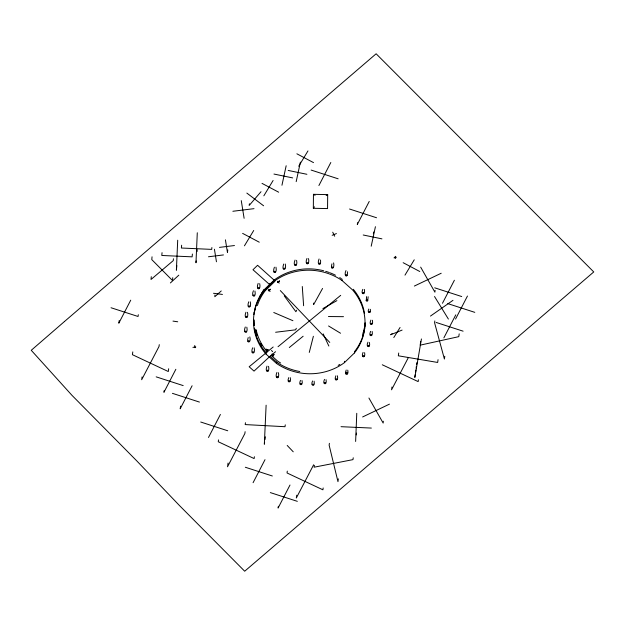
<?xml version="1.0" encoding="UTF-8"?>
<svg xmlns="http://www.w3.org/2000/svg" width="625" height="625" viewBox="0 0 625 625"><rect width="100%" height="100%" fill="white"/><g stroke="black" fill="none" stroke-linecap="round" stroke-linejoin="round"><path stroke-width="0.94" d="M313.336 208.281L313.453 194.32L327.688 194.609L327.562 208.578L313.336 208.281L314.477 206.82M363.078 352.406C360.391 357.734 365.945 358.781 364.617 352.664M364.203 356.367L363.562 355.516L362.664 356.102M368.789 309.047C366.5 313.25 371.5 314.195 370.328 309.312M370.008 312.125L369.367 311.281L368.469 311.859M345.992 270.547C343.281 276.156 348.102 279.031 347.43 271.766M347.039 275.555L346.398 274.711L345.5 275.289M355.633 441.453L356.766 413.305M295.055 260.078C292.141 266.727 298.109 267.961 296.594 260.344M296.164 265.102L295.531 264.258L294.633 264.836M253.414 290.734C250.578 297.328 256.539 298.586 254.945 291M254.578 295.727L253.945 294.883L253.047 295.461M258.164 283.375C255.336 289.961 261.289 291.219 259.703 283.633M259.336 288.359L258.703 287.516L257.797 288.094M248.211 337.547C245.859 343.891 251.688 343.305 249.812 336.883M249.461 341.539L248.828 340.695L247.922 341.273M276.93 372.438C274.086 378.867 279.992 380.156 278.461 372.719M278.07 377.32L277.445 376.469L276.539 377.039M324.508 379.367C321.891 384.602 327.398 385.789 326.039 379.656M325.672 383.328L325.055 382.469L324.141 383.039M247.5 312.312C249.234 319.453 243.18 319.211 245.938 312.234M246.828 327.172C248.5 334.492 242.492 333.734 245.281 327M250.273 301.828C252.055 308.773 245.977 309.055 248.711 301.844M254.148 347.812C255.914 354.688 249.867 354.945 252.586 347.828M214.953 295.016L214.82 296.734L221.242 290.945M268.562 366.32C270.188 373.57 264.203 372.789 267.016 366.133M285.281 264.023C287.008 271.016 280.914 271.32 283.727 264.039M290.25 377.641C291.852 383.258 286.219 383.438 288.695 377.641M275.953 267.172C277.656 274.172 271.562 274.492 274.398 267.195M308.531 258.602C310.102 266.008 304.062 265.297 306.984 258.43M302.008 380.484C303.539 386.281 297.922 386 300.453 380.391M269.547 284.516L269.625 283.719M361.492 339.82A55.812 51.75 5.4 0 1 354.555 351.617L354.43 352.953L344.422 362.641A55.812 51.75 5.4 0 1 276.539 363.477L265.961 354.047L266.086 352.711A55.812 51.75 5.4 0 1 254.312 328.086M276.539 363.477L276.664 362.125L270.078 356.25L254.031 371.109L249.156 366.758L273.188 346.984M354.43 352.953A55.812 51.75 5.4 0 0 352.562 289.914L341.992 280.477L342.117 279.141M344.422 362.641L344.547 361.289M152.047 256.812L151.781 259.609L172.484 280.492L172.758 277.695M151.281 276.688L151.008 279.484L173.258 260.617L173.438 258.75M162.055 252.672L161.789 255.469L192.125 256.844L192.391 254.047M177.703 240.219L176.391 270.227L176.836 265.57M181.648 245.219L181.375 248.016L211.711 249.391L211.891 247.531M197.289 232.766L195.977 262.773L196.156 260.914M197.047 251.586L197.227 249.719M314.094 381.164C315.539 387.133 309.969 386.398 312.547 380.977M356.258 434.93L356.438 433.063M383.344 421.227L383.172 423.086L368.914 398.023M435.094 290.32L434.914 292.188L420.656 267.117M320.539 260C321.414 266.961 316.422 265.039 319.078 258.977M333.602 262.898C335.148 268.789 329.859 270.977 331.945 263.867M337.422 375.82C338.945 381.445 333.305 381.602 335.867 375.812M347.766 370.133C349.242 376.016 343.586 375.703 346.203 370.023M367.969 342.141C365.258 347.297 370.727 348.805 369.484 342.5M369.062 346.211L368.484 345.328L367.547 345.852M364.352 289.414C365.82 295.297 360.133 295.117 362.797 289.336M366.18 300.555L367.133 299.852L367.711 300.727L366.977 301.273L366.211 300.742L366.617 296.609M367.711 300.727L368.156 296.781M331.562 267.664L332.32 266.938L333.125 267.648M372.422 320.258C373.812 326.258 368.18 325.633 370.875 320.086M372.141 331.43C373.586 337.234 367.922 337.078 370.586 331.352M273.969 271.953L274.734 271.227L275.531 271.938M283.312 268.789L284.078 268.062L284.875 268.773M248.359 306.555L249.117 305.82L249.914 306.539M252.234 352.469L253 351.734L253.789 352.453M288.367 381.32L289.141 380.594L289.93 381.312M335.484 379.492L336.258 378.766L337.039 379.492M313.383 336.273L309.266 352.422M132.797 351.906L132.406 354.688L168.289 371.531L168.672 368.75M142.07 376.938L141.68 379.719L159.008 346.5L159.273 344.641M227.789 249.93L227.445 252.383L225.422 239.836M249.406 203.75L249.164 205.477L261.008 191.711M218.516 439.883L218.258 441.734L254.133 458.578L254.391 456.719M228.047 463.055L227.531 466.766L244.859 433.547L245.117 431.687M245.453 422.719L245.187 424.578L285.008 426.711L285.266 424.852M266.117 405.195L264.336 444.234L264.602 442.383M264.984 439.594L265.375 436.812M287.297 471.117L287.039 472.977L322.914 489.812L323.172 487.961M296.703 495.219L296.312 498.008L313.641 464.781M314.383 465.344L314.125 467.195L352.977 459.633L353.234 457.781M329.391 443.328L329.133 445.18L337.969 481.648L338.359 478.867M391.945 387.016L391.555 389.805L408.445 357.414M398.719 353.023L398.336 355.805L437.664 362.453L438.055 359.672M415.211 374.672L414.82 377.453L421.438 338.953M415.602 371.891L415.859 370.031M416.117 368.18L416.375 366.32M416.633 364.469L416.898 362.609M420.703 341.438L420.188 345.148L458.797 336.656L459.188 333.875M418.414 379.758L418.156 381.609L382.281 364.773M434.836 320.914L434.578 322.773L444.406 359.039L444.797 356.25M119.203 320.539L118.813 323.203L130.727 300.172M138.312 314.711L138.055 316.484L111.039 307.75M164.195 390.523L163.938 392.305L175.852 369.281M180.594 406.125L180.195 408.789L192.109 385.766M278.352 506.273L278.086 508.055L290 485.023M357.578 222.688L357.312 224.469L369.234 201.437M370.156 335.078L370.961 334.391L371.719 335.156M362.383 293.109L363.188 292.43L363.938 293.188M318.617 263.727L319.422 263.047L320.172 263.805M245.586 316.93L246.398 316.242L247.148 317.008M300.117 384.062L300.938 383.383L301.672 384.156M345.82 373.766L346.641 373.086L347.375 373.867M281.953 185.25L286.164 165.75M296.18 181.633L300.398 162.133M373.359 233.797L373.758 231.969M371.211 246.203L375.422 226.695M254.203 312.891L255.07 309.352M362.43 335.523L363.297 332.023M370.453 323.82L371.305 323.188L372 323.992M306.539 263.188L307.398 262.562L308.094 263.359M244.93 331.672L245.789 331.039L246.477 331.844M394.562 257.078L394.07 257.922L396.047 257.672L396.109 257.047M255.687 331.484L255.891 330.734M266.641 370.75L267.5 370.125L268.188 370.93M363.531 331.156L364.711 326.797M312.195 384.648L313.062 384.023L313.742 384.836M395.633 257.547L395.562 258.172L395.422 256.328M296.32 328.281L295.617 329.828L275.617 332.258M296.617 310.227L295.898 311.734L284.242 295.836M318.906 185.523L330.82 162.492M208.492 437.484L220.406 414.453M253.086 482.703L265.008 459.672M442.477 303.266L454.391 280.234M443.859 337.883L455.781 314.852M455.547 319.062L467.461 296.039M322.562 288.438L313.672 304.547L313.469 303.086M259.68 296.742L260.602 295.164M261.523 293.594L263.836 289.664M263.844 195.812L273.109 180.484M244.445 245.82L253.711 230.492M298.711 166.25L307.969 150.922M404.977 275.141L414.242 259.812M393.797 337.555L400.063 327.469M347.211 373.391C348.461 371.727 344.758 371.961 346.266 373.438M274.523 281.695L265.43 290.492A54.32 50.367 5.4 0 0 257.383 305.516M170.391 282.938L178.82 275.172M270.078 356.266L275.547 351.727M278.016 346.719L340.695 295.344M289.305 347.523L303.141 336.242M392.172 333.602L390.656 334.758L402.094 330.086M430.469 316.078L452.969 300.336M326.148 195.539L327.688 194.609M322.914 308.57L336.883 300.633M266.18 350.859L268.43 349.578M272.148 355.812L274.398 354.539M414.367 286.055L441.203 273.25M362.625 416.961L389.453 404.148M332.164 235.312L336.414 233.57M192.93 347.367L195.789 347.008M232.875 211.266L254.008 208.664M219.469 247.383L234.461 245.539M208.477 256.773L223.461 254.93M328.445 316.539L343.492 316.672M341.031 426.688L371.367 428.07M213.508 293.273L222.453 294.438M172.984 321.102L177.719 321.789M288.195 170.438L306.898 174.289M273.969 174.055L292.672 177.906M363.227 235L381.93 238.859M311.141 170.07L338.148 178.805M349.547 209.016L376.555 217.75M434.711 287.812L461.719 296.547M447.781 303.609L474.789 312.352M436.094 322.43L463.102 331.172M156.172 376.852L183.18 385.594M172.43 393.336L199.438 402.078M200.719 422.023L227.734 430.766M245.32 467.25L272.328 475.992M270.32 492.594L297.328 501.336M273.766 312.5L292.922 320.703M296.883 153.805L313.523 162.625M262.016 183.375L278.656 192.195M403.156 262.695L419.789 271.516M242.625 233.375L259.258 242.195M328.555 325.969L340.547 333.242M313.453 194.32L315.078 195.312M246.844 193.086L263.602 205.789M270.625 285.469L252.984 269.742L257.586 265.289L275.172 281.07M271.18 355.359L277.539 361.031A54.32 50.367 5.4 0 0 280.672 363.031M280.297 290.578L329.773 342.438M271.492 350.461L272.586 351.609M287.195 445.453L293.25 451.813M277.508 281.227L279.195 283.148M268.398 289.547L270.086 291.477M260.57 343.398L262.102 345.727M434.523 296.508L448.398 319.07M332.727 232.203L334.688 236.242M323.188 333.898L328.852 346.047M254.977 329.148L257.055 335.656M241.266 200.625L244.117 218.312M214.43 249.227L216.445 261.773M194.727 345.477L195.094 347.734M302.281 286.508L303.617 305.719M364.883 323.219L364.945 325.922M254.242 319.977L254.352 325.461M265.961 354.047A55.812 51.75 5.4 0 1 268.758 285.852A55.812 51.75 5.4 0 1 341.992 280.477M364.75 327.672A55.812 51.75 5.4 0 1 363.641 333.375M363.117 335.258A55.812 51.75 5.4 0 1 361.852 338.922M339.836 364.43A55.812 51.75 5.4 0 1 338.18 365.367M299.789 371.523A55.812 51.75 5.4 0 1 276.664 362.141M253.906 325.211A55.812 51.75 5.4 0 1 253.617 320.359M253.914 314.562A55.812 51.75 5.4 0 1 254.32 311.703M254.688 309.797A55.812 51.75 5.4 0 1 264.227 289.664L274.234 279.977A55.812 51.75 5.4 0 1 323.766 270.797M325.641 271.32A55.812 51.75 5.4 0 1 329.312 272.539M330.211 272.875A55.812 51.75 5.4 0 1 335.508 275.234M339.719 277.586A55.812 51.75 5.4 0 1 341.328 278.609M353.297 289.281A55.812 51.75 5.4 0 1 364.469 313.203M365.141 322.867A55.812 51.75 5.4 0 1 364.867 326.719M267.25 351.852A54.32 50.367 5.4 0 1 256.141 329.727M267.508 350.102L267.477 351.164L266.07 349.062L267.508 350.102M273.477 355.055L273.445 356.117L272.039 354.023L273.477 355.055M270.297 289.242L269.398 290.688L268.258 290.773L270.297 289.242M279.406 280.922L278.508 282.359L277.367 282.453L279.406 280.922M64.406 321.57L31.25 350.297L72 395.367L136.711 460.82L179.5 505.578L244.695 571.219L593.75 271.945L376.133 53.781L64.406 321.57"/></g></svg>
